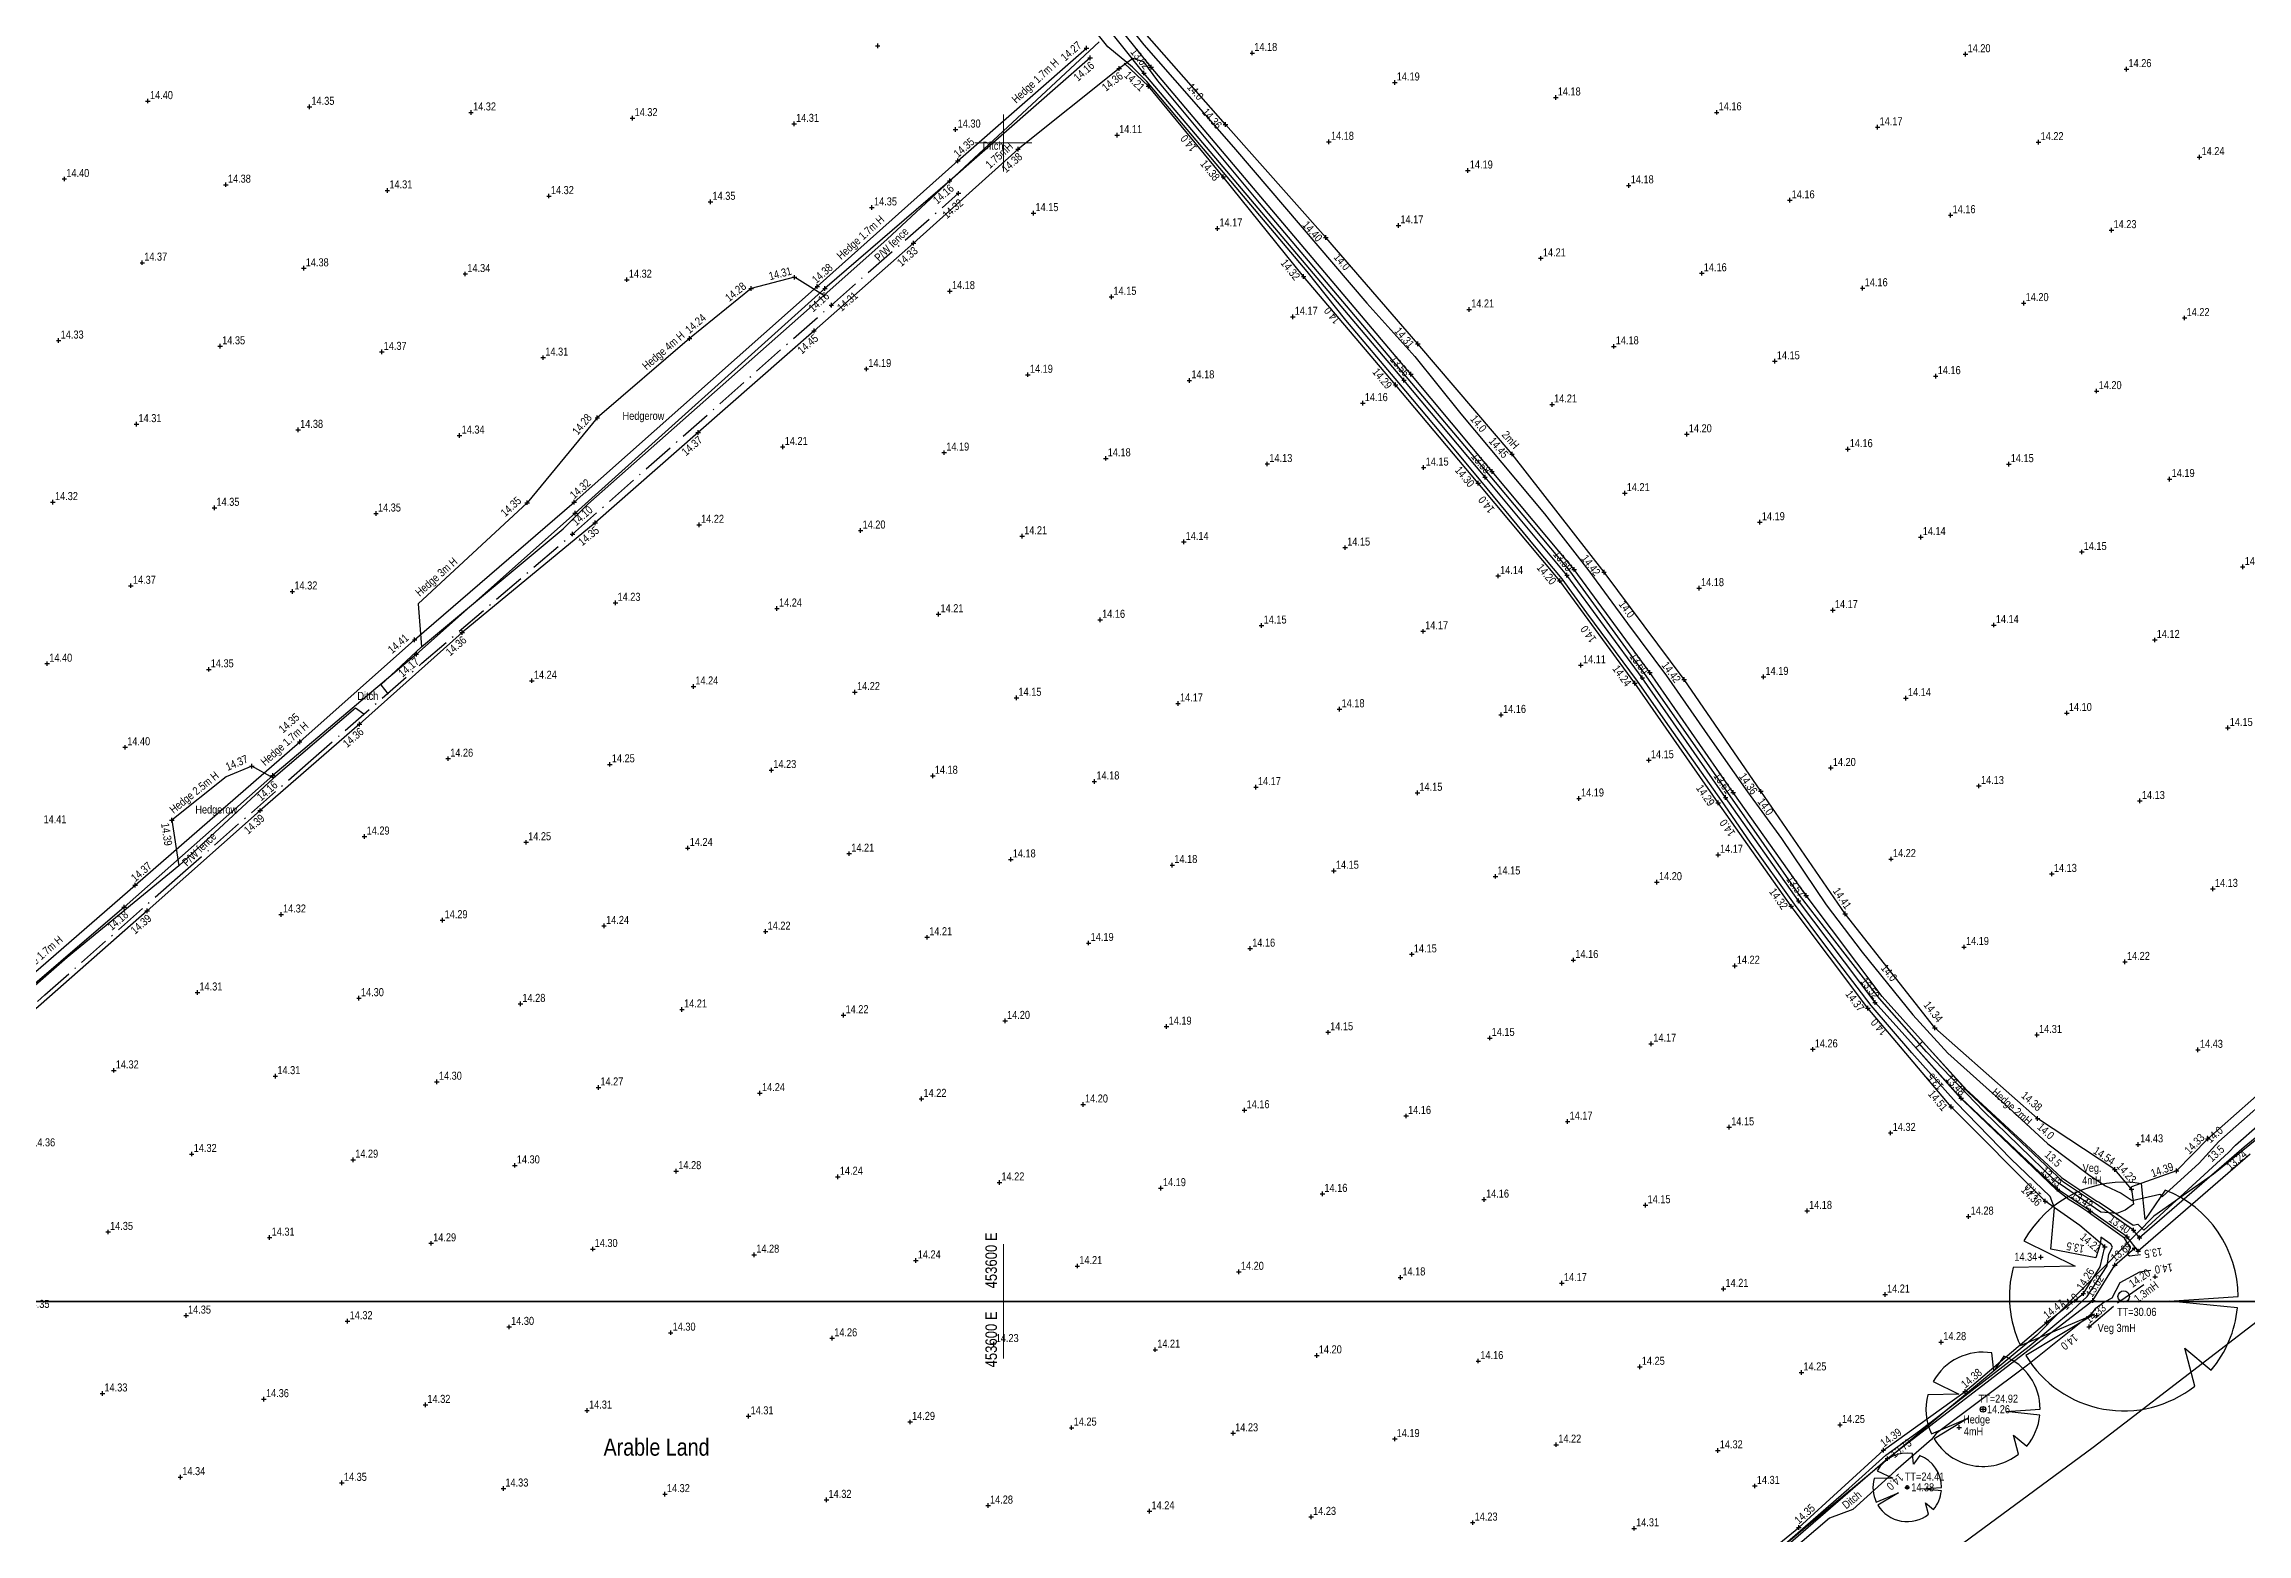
# Model space of a CAD drawing. Extents: x 452260 to 454003, y 451265 to 453203.
# Drawn here: x 453516.1 to 453708.8, y 451878.3 to 452008.7 of the extents above; entities that cross this region are included whole.
import ezdxf
from ezdxf.enums import TextEntityAlignment as Align

# ---------------------------------------------------------------- set-up
doc = ezdxf.new("R2010")
doc.units = 0
doc.header["$LTSCALE"] = 0.7
doc.header["$MEASUREMENT"] = 0
doc.header["$PDMODE"] = 2
doc.header["$PDSIZE"] = 0.2
doc.linetypes.add('Dash-Dot', pattern=[6, 4, -1, 0, -1])
doc.linetypes.add('DASHED', pattern=[5442.857143, 3628.571429, -1814.285714])
for name, color, linetype, lineweight in [('Border', 7, 'Continuous', 25), ('FFS_Tree Top Levels', 94, 'Continuous', 25), ('FPS_Bottom of Bank', 7, 'DASHED', 25), ('FPS_Contours-Minor', 184, 'Continuous', 25), ('FPS_Fence', 42, 'Dash-Dot', 25), ('FPS_Grid', 7, 'Continuous', 13), ('FPS_Hedge', 86, 'Continuous', 25), ('FPS_Hedge Top Level', 7, 'Continuous', 25), ('FPS_Levels', 7, 'Continuous', 25), ('FPS_Spot Levels', 7, 'Continuous', 25), ('FPS_Text', 7, 'Continuous', 25), ('FPS_Top of Bank', 7, 'DASHED', 25), ('FPS_Tree Canopy', 3, 'Continuous', 25), ('FPS_Tree Trunk', 32, 'Continuous', 25), ('FPS_Trees', 77, 'Continuous', 25)]:
    doc.layers.add(name, color=color, linetype=linetype, lineweight=lineweight)
doc.styles.add('Default', font='ARIALN.TTF')
doc.styles.get("Standard").update_dxf_attribs({"font": 'ARIALN.TTF'})

# ---------------------------------------------------------------- blocks, each defined once
blk = doc.blocks.new('Tree1R')
at = {"layer": 'FPS_Trees', "color": 77, "linetype": 'Continuous', "lineweight": 25}
for points in [[(0.363, 0.931, 0), (0.187, 0.673, 0), (0.157, 0.987, 0)], [(-0.873, 0.486, 0), (-0.424, 0.264, 0), (-0.967, 0.254, 0)], [(-0.904, -0.429, 0), (-0.257, -0.156, 0), (-0.857, -0.517, 0)], [(0.995, -0.101, 0), (0.398, -0.041, 0), (1, -0.001, 0)], [(0.622, -0.785, 0), (0.536, -0.452, 0), (0.765, -0.645, 0)]]:
    blk.add_polyline3d(points, dxfattribs=at)
at = {"layer": 'FPS_Trees', "color": 42, "linetype": 'Continuous', "lineweight": 25}
blk.add_circle((0, -0.001), 0.05, dxfattribs=at)
at = {"layer": 'FPS_Trees', "color": 77, "linetype": 'Continuous', "lineweight": 25}
for start, end in [(80.968, 150.872), (0, 68.758), (165.198, 205.304), (319.896, 354.273), (211.031, 308.435)]:
    blk.add_arc((0, -0.001), 1, start, end, dxfattribs=at)

msp = doc.modelspace()

# ---------------------------------------------------------------- linework, layer by layer
at = {"layer": 'Border'}
for points in [[(453432.15, 452312.76), (453970.77, 452312.76), (453970.77, 451898.65), (453432.15, 451898.65)], [(453392.68, 451360.03), (453392.68, 451898.65), (453806.79, 451898.65), (453806.79, 451360.03)]]:
    msp.add_lwpolyline(points, close=True, dxfattribs=at)
at = {"layer": 'FPS_Bottom of Bank'}
for p, q in [((453607.59, 452007.44, 14.16), (453595.3, 451996.69, 14.16)), ((453595.3, 451996.69, 14.16), (453584.39, 451987.27, 14.16)), ((453584.39, 451987.27, 14.16), (453562.54, 451967.61, 14.1)), ((453562.54, 451967.61, 14.1), (453548.64, 451955.29, 14.17)), ((453548.64, 451955.29, 14.17), (453536.07, 451944.67, 14.16)), ((453536.07, 451944.67, 14.16), (453523.08, 451933.14, 14.18)), ((453523.08, 451933.14, 14.18), (453509.24, 451921.28, 14.19))]:
    msp.add_line(p, q, dxfattribs=at)
msp.add_polyline3d([(453655.83, 451866.3, 13.81), (453677.35, 451884.9, 13.73), (453695.33, 451898.73, 13.62), (453697.25, 451901.84, 13.69), (453698.97, 451903.32, 13.39)], dxfattribs=at)
for p in [(453607.59, 452007.44, 14.16), (453595.3, 451996.69, 14.16), (453584.39, 451987.27, 14.16), (453562.54, 451967.61, 14.1), (453548.64, 451955.29, 14.17), (453536.07, 451944.67, 14.16), (453523.08, 451933.14, 14.18), (453698.97, 451903.32, 13.39), (453697.25, 451901.84, 13.69), (453695.33, 451898.73, 13.62), (453677.35, 451884.9, 13.73)]:
    msp.add_point(p, dxfattribs=at)
at = {"layer": 'FPS_Contours-Minor', "flags": 128}
for points, elevation in [([(453609.43, 452012.18), (453612.28, 452008.59), (453616.24, 452004.07), (453620.32, 451999.43), (453631.8, 451985.98), (453636.01, 451981.33), (453640.03, 451976.32), (453643.61, 451972.01), (453647.33, 451967.55), (453651.23, 451962.57), (453654.6, 451957.95), (453658.02, 451953.38), (453661.8, 451947.92), (453665.11, 451943.24), (453668.07, 451939.14), (453671.98, 451933.34), (453675.14, 451929.21), (453679.57, 451923.72), (453682.64, 451920.37), (453687.93, 451915.63), (453691.38, 451912.44), (453695.06, 451909.67), (453696.43, 451908.77), (453697.81, 451908.13), (453698.76, 451907.48), (453701.17, 451908.03), (453701.39, 451907.81), (453704.63, 451910.76), (453706.34, 451912.66), (453712.56, 451918.14)], 14), ([(453660.78, 451870.82), (453673.97, 451882.28), (453677.2, 451885.2), (453680.16, 451887.33), (453689.74, 451894.75), (453693.54, 451897.89), (453694.83, 451899.09), (453695.69, 451900.43), (453696.57, 451901.76), (453696.73, 451902.79), (453697.04, 451903.4), (453696.88, 451903.66), (453696.03, 451904.27), (453695.99, 451903.76), (453695.57, 451902.47), (453691.64, 451903.22), (453691.96, 451906.85), (453691.58, 451907.83), (453688.14, 451911.12), (453683.36, 451916.05), (453679.47, 451920.4), (453675.91, 451924.53), (453671.86, 451929.86), (453669.21, 451933.42), (453665.35, 451938.84), (453662.82, 451942.47), (453658.28, 451948.92), (453655.49, 451952.93), (453651.06, 451958.91), (453648.89, 451961.87), (453646.61, 451964.58), (453641.78, 451970.45), (453638.9, 451973.9), (453634.61, 451979.01), (453629.97, 451984.5), (453626.58, 451988.77), (453615.77, 452001.57), (453612.55, 452005.39), (453611.3, 452006.62), (453609.13, 452008.41), (453608.09, 452009.72)], 14), ([(453699.49, 451902.74), (453698.52, 451902.6), (453698.32, 451902.77), (453698.61, 451903.33), (453698.09, 451904.19), (453695.23, 451906.23), (453694.89, 451906.48), (453694.54, 451906.73), (453694.07, 451907.04), (453693.25, 451907.55), (453692.16, 451908.39), (453684, 451916.2), (453683.78, 451916.42), (453679.83, 451920.85), (453680.15, 451921.12), (453680.42, 451921.38), (453684.3, 451917.15), (453684.54, 451916.94), (453692.57, 451909.51), (453693.03, 451909.17), (453695.68, 451907.44), (453695.87, 451907.35), (453698.86, 451905.32), (453699.27, 451905.41), (453699.77, 451904.88), (453707.2, 451911.67), (453707.79, 451912.32), (453709.93, 451914.2)], 13.5), ([(453700.4, 451901.37), (453699.39, 451901.22), (453697.69, 451900.29), (453696.98, 451898.95), (453696.38, 451898.63), (453695.51, 451898.02), (453695.15, 451897.51), (453689.6, 451893.07), (453681.61, 451887.1), (453681.2, 451886.58), (453678.07, 451883.86), (453674.31, 451880.45), (453672.28, 451879.69), (453658.93, 451868.3)], 14)]:
    msp.add_lwpolyline(points, dxfattribs=dict(at, elevation=elevation))
at = {"layer": 'FPS_Fence'}
for p, q in [((453584.95, 451985.82, 14.31), (453596.07, 451995.6, 14.32)), ((453562.31, 451965.79, 14.35), (453584.95, 451985.82, 14.31)), ((453549.13, 451954.48, 14.35), (453562.31, 451965.79, 14.35)), ((453539.18, 451945.77, 14.35), (453549.13, 451954.48, 14.35)), ((453527.75, 451935.74, 14.25), (453539.18, 451945.77, 14.35)), ((453516.12, 451925.47, 14.37), (453527.75, 451935.74, 14.25)), ((453499.44, 451910.6, 14.46), (453516.12, 451925.47, 14.37))]:
    msp.add_line(p, q, dxfattribs=at)
msp.add_polyline3d([(453694.99, 451896.43, 14.33), (453697.48, 451898.53, 14.39), (453700.77, 451900.82, 14.2)], dxfattribs=at)
for p in [(453596.07, 451995.6, 14.32), (453584.95, 451985.82, 14.31), (453562.31, 451965.79, 14.35), (453700.77, 451900.82, 14.2), (453694.99, 451896.43, 14.33)]:
    msp.add_point(p, dxfattribs=at)
at = {"layer": 'FPS_Grid'}
for p, q in [((453600, 451997.5), (453600, 452002.5)), ((453597.5, 452000), (453602.5, 452000)), ((453600, 451898.65), (453600, 451903.65)), ((453600, 451893.65), (453600, 451898.65))]:
    msp.add_line(p, q, dxfattribs=at)
at = {"layer": 'FPS_Hedge'}
for p, q in [((453608.38, 452008.84, 14.2), (453598.7, 451999.84, 14.14)), ((453598.7, 451999.84, 14.14), (453589.84, 451991.58, 14.17)), ((453589.84, 451991.58, 14.17), (453584.29, 451986.65, 14.19)), ((453581.72, 451988.25, 14.31), (453577.93, 451987.26, 14.28)), ((453584.29, 451986.65, 14.19), (453581.72, 451988.25, 14.31)), ((453563.65, 451968.41, 14.15), (453584.29, 451986.65, 14.19)), ((453577.93, 451987.26, 14.28), (453572.55, 451982.89, 14.24)), ((453572.55, 451982.89, 14.24), (453564.47, 451975.95, 14.28)), ((453564.47, 451975.95, 14.28), (453558.34, 451968.53, 14.35)), ((453558.34, 451968.53, 14.35), (453548.81, 451959.68, 14.31)), ((453561.48, 451966.25, 14.17), (453563.65, 451968.41, 14.15)), ((453549.09, 451955.92, 14.18), (453561.48, 451966.25, 14.17)), ((453548.81, 451959.68, 14.31), (453549.09, 451955.92, 14.18)), ((453549.09, 451955.92, 14.18), (453545.53, 451952.59, 14.26)), ((453545.53, 451952.59, 14.26), (453546.17, 451951.78, 14.36)), ((453543.31, 451950.57, 14.2), (453536.15, 451944.44, 14.12)), ((453544.05, 451950.03, 14.41), (453543.31, 451950.57, 14.2)), ((453532.01, 451944.54, 14.38), (453527.24, 451940.75, 14.39)), ((453527.86, 451936.76, 14.21), (453536.15, 451944.44, 14.12)), ((453534.24, 451945.49, 14.37), (453532.01, 451944.54, 14.38)), ((453536.15, 451944.44, 14.12), (453534.24, 451945.49, 14.37)), ((453527.24, 451940.75, 14.39), (453527.86, 451936.76, 14.21)), ((453527.86, 451936.76, 14.21), (453518.1, 451928.75, 14.19)), ((453518.1, 451928.75, 14.19), (453508.89, 451920.7, 14.25))]:
    msp.add_line(p, q, dxfattribs=at)
at = {"layer": 'FPS_Hedge', "elevation": 14.23, "flags": 128}
msp.add_lwpolyline([(453698.71, 451908.49), (453698.89, 451907.16), (453698.15, 451906.65), (453697.41, 451906.36), (453696.01, 451906.46), (453691.98, 451909.24), (453685.74, 451915.31), (453680.76, 451920.5), (453676.66, 451925.16), (453669.73, 451934.08), (453663.38, 451943.19), (453656.1, 451953.59), (453649.56, 451962.56), (453642.29, 451971.22), (453635.08, 451979.76), (453622.41, 451994.77), (453613.5, 452005.44), (453612.28, 452007.1), (453611.32, 452007.4)], dxfattribs=at)
at = {"layer": 'FPS_Hedge', "flags": 128}
msp.add_lwpolyline([(453722.06, 451922.86), (453705.88, 451909.79), (453700.65, 451906.1), (453696.3, 451901.68), (453690.41, 451895.69), (453672.57, 451880.86), (453660.6, 451870.9), (453656.98, 451868.06), (453656.43, 451866.34), (453657.98, 451862.88), (453661.3, 451861.24), (453667.46, 451864.11), (453679.49, 451874.2), (453695.34, 451885.89), (453716.74, 451902.36)], dxfattribs=at)
at = {"layer": 'FPS_Hedge'}
for points in [[(453698.71, 451908.49, 14.23), (453697.24, 451910.2, 14.54), (453690.49, 451914.65, 14.38), (453681.5, 451922.58, 14.34), (453673.64, 451932.56, 14.41), (453666.28, 451943.28, 14.36), (453659.56, 451953.07, 14.42), (453652.55, 451962.45, 14.42), (453644.5, 451972.79, 14.45), (453636.26, 451982.43, 14.31), (453628.21, 451991.74, 14.4), (453619.43, 452001.61, 14.36), (453611.69, 452010.4, 14.35), (453608.32, 452014.39, 14.31)], [(453611.32, 452007.4, 13.79), (453610.13, 452006.52, 14.36), (453601.28, 451999.46, 14.38), (453592.14, 451991.24, 14.33), (453583.43, 451983.57, 14.45), (453573.29, 451974.68, 14.37), (453564.28, 451966.77, 14.35), (453552.65, 451957.18, 14.36), (453543.66, 451949.16, 14.36), (453534.98, 451941.59, 14.39), (453525.08, 451932.82, 14.39), (453515.09, 451924.03, 14.42), (453506.12, 451916.38, 14.43), (453496.85, 451908.2, 14.48), (453486.76, 451899.49, 14.43), (453476.95, 451890.55, 14.43), (453469.5, 451883.67, 14.44), (453460.93, 451875.34, 14.46)]]:
    msp.add_polyline3d(points, dxfattribs=at)
for p in [(453610.13, 452006.52, 14.36), (453619.43, 452001.61, 14.36), (453601.28, 451999.46, 14.38), (453628.21, 451991.74, 14.4), (453592.14, 451991.24, 14.33), (453581.72, 451988.25, 14.31), (453577.93, 451987.26, 14.28), (453572.55, 451982.89, 14.24), (453583.43, 451983.57, 14.45), (453636.26, 451982.43, 14.31), (453564.47, 451975.95, 14.28), (453573.29, 451974.68, 14.37), (453644.5, 451972.79, 14.45), (453558.34, 451968.53, 14.35), (453564.28, 451966.77, 14.35), (453652.55, 451962.45, 14.42), (453552.65, 451957.18, 14.36), (453659.56, 451953.07, 14.42), (453543.66, 451949.16, 14.36), (453534.24, 451945.49, 14.37), (453666.28, 451943.28, 14.36), (453527.24, 451940.75, 14.39), (453534.98, 451941.59, 14.39), (453525.08, 451932.82, 14.39), (453673.64, 451932.56, 14.41), (453681.5, 451922.58, 14.34), (453690.49, 451914.65, 14.38), (453697.24, 451910.2, 14.54), (453698.71, 451908.49, 14.23)]:
    msp.add_point(p, dxfattribs=at)
at = {"layer": 'FPS_Spot Levels'}
for p in [(453589, 452008.49, 14.23), (453621.78, 452007.87, 14.18), (453684.18, 452007.77, 14.2), (453634.24, 452005.29, 14.19), (453698.26, 452006.46, 14.26), (453525.15, 452003.67, 14.4), (453648.33, 452003.99, 14.18), (453539.29, 452003.17, 14.35), (453553.42, 452002.67, 14.32), (453567.55, 452002.17, 14.32), (453581.69, 452001.68, 14.31), (453662.41, 452002.68, 14.16), (453676.49, 452001.38, 14.17), (453595.82, 452001.18, 14.3), (453609.95, 452000.68, 14.11), (453628.48, 452000.11, 14.18), (453690.57, 452000.07, 14.22), (453640.63, 451997.6, 14.19), (453704.65, 451998.77, 14.24), (453517.84, 451996.85, 14.4), (453531.97, 451996.35, 14.38), (453546.1, 451995.85, 14.31), (453654.71, 451996.29, 14.18), (453560.24, 451995.36, 14.32), (453574.37, 451994.86, 14.35), (453588.5, 451994.36, 14.35), (453602.64, 451993.86, 14.15), (453668.8, 451994.99, 14.16), (453682.88, 451993.68, 14.16), (453618.72, 451992.52, 14.17), (453634.57, 451992.79, 14.17), (453696.96, 451992.38, 14.23), (453647.02, 451989.91, 14.21), (453524.66, 451989.53, 14.37), (453538.79, 451989.04, 14.38), (453552.92, 451988.54, 14.34), (453567.06, 451988.04, 14.32), (453661.1, 451988.6, 14.16), (453595.32, 451987.04, 14.18), (453609.46, 451986.55, 14.15), (453675.18, 451987.3, 14.16), (453689.27, 451985.99, 14.2), (453625.32, 451984.79, 14.17), (453640.76, 451985.44, 14.21), (453703.35, 451984.69, 14.22), (453517.34, 451982.72, 14.33), (453531.47, 451982.22, 14.35), (453653.41, 451982.21, 14.18), (453545.61, 451981.72, 14.37), (453559.74, 451981.22, 14.31), (453588.01, 451980.23, 14.19), (453667.49, 451980.91, 14.15), (453602.14, 451979.73, 14.19), (453616.27, 451979.23, 14.18), (453681.57, 451979.6, 14.16), (453695.65, 451978.3, 14.2), (453631.45, 451977.24, 14.16), (453648.01, 451977.13, 14.21), (453524.16, 451975.4, 14.31), (453538.29, 451974.9, 14.38), (453552.42, 451974.4, 14.34), (453659.8, 451974.52, 14.2), (453580.69, 451973.41, 14.21), (453594.82, 451972.91, 14.19), (453673.88, 451973.21, 14.16), (453608.96, 451972.41, 14.18), (453623.09, 451971.92, 14.13), (453636.77, 451971.61, 14.15), (453687.96, 451971.91, 14.15), (453702.04, 451970.6, 14.19), (453516.84, 451968.58, 14.32), (453654.37, 451969.37, 14.21), (453530.98, 451968.08, 14.35), (453545.11, 451967.59, 14.35), (453666.19, 451966.83, 14.19), (453573.38, 451966.59, 14.22), (453587.51, 451966.09, 14.2), (453601.64, 451965.6, 14.21), (453615.78, 451965.1, 14.14), (453680.27, 451965.52, 14.14), (453629.91, 451964.6, 14.15), (453694.35, 451964.22, 14.15), (453708.43, 451962.91, 14.19), (453523.66, 451961.27, 14.37), (453643.29, 451962.12, 14.14), (453660.87, 451961.06, 14.18), (453537.79, 451960.77, 14.32), (453566.06, 451959.77, 14.23), (453580.19, 451959.28, 14.24), (453672.57, 451959.13, 14.17), (453594.33, 451958.78, 14.21), (453608.46, 451958.28, 14.16), (453622.59, 451957.78, 14.15), (453636.73, 451957.28, 14.17), (453686.66, 451957.83, 14.14), (453700.74, 451956.52, 14.12), (453516.34, 451954.45, 14.4), (453530.48, 451953.95, 14.35), (453650.53, 451954.31, 14.11), (453666.51, 451953.29, 14.19), (453558.74, 451952.96, 14.24), (453572.88, 451952.46, 14.24), (453587.01, 451951.96, 14.22), (453601.14, 451951.46, 14.15), (453678.96, 451951.44, 14.14), (453615.28, 451950.96, 14.17), (453629.41, 451950.47, 14.18), (453643.54, 451949.97, 14.16), (453693.04, 451950.13, 14.1), (453707.13, 451948.83, 14.15), (453523.16, 451947.13, 14.4), (453551.43, 451946.14, 14.26), (453565.56, 451945.64, 14.25), (453656.48, 451946.01, 14.15), (453579.7, 451945.14, 14.23), (453593.83, 451944.64, 14.18), (453607.96, 451944.15, 14.18), (453622.1, 451943.65, 14.17), (453672.39, 451945.33, 14.2), (453685.35, 451943.75, 14.13), (453636.23, 451943.15, 14.15), (453650.36, 451942.65, 14.19), (453699.43, 451942.44, 14.13), (453544.11, 451939.32, 14.29), (453558.25, 451938.82, 14.25), (453572.38, 451938.32, 14.24), (453586.51, 451937.83, 14.21), (453600.65, 451937.33, 14.18), (453614.78, 451936.83, 14.18), (453628.91, 451936.33, 14.15), (453643.05, 451935.84, 14.15), (453662.53, 451937.73, 14.17), (453677.66, 451937.36, 14.22), (453691.74, 451936.05, 14.13), (453657.18, 451935.34, 14.2), (453705.82, 451934.75, 14.13), (453536.8, 451932.5, 14.32), (453550.93, 451932, 14.29), (453565.06, 451931.51, 14.24), (453579.2, 451931.01, 14.22), (453593.33, 451930.51, 14.21), (453607.46, 451930.01, 14.19), (453621.6, 451929.52, 14.16), (453635.73, 451929.02, 14.15), (453649.87, 451928.52, 14.16), (453684.05, 451929.66, 14.19), (453698.13, 451928.36, 14.22), (453664, 451928.02, 14.22), (453529.48, 451925.68, 14.31), (453543.62, 451925.19, 14.3), (453557.75, 451924.69, 14.28), (453571.88, 451924.19, 14.21), (453586.02, 451923.69, 14.22), (453600.15, 451923.2, 14.2), (453614.28, 451922.7, 14.19), (453628.42, 451922.2, 14.15), (453642.55, 451921.7, 14.15), (453656.68, 451921.2, 14.17), (453670.82, 451920.71, 14.26), (453690.43, 451921.97, 14.31), (453704.52, 451920.66, 14.43), (453522.17, 451918.87, 14.32), (453536.3, 451918.37, 14.31), (453550.43, 451917.87, 14.3), (453564.57, 451917.37, 14.27), (453578.7, 451916.88, 14.24), (453592.83, 451916.38, 14.22), (453606.97, 451915.88, 14.2), (453621.1, 451915.38, 14.16), (453635.23, 451914.88, 14.16), (453649.37, 451914.39, 14.17), (453663.5, 451913.89, 14.15), (453677.63, 451913.39, 14.32), (453528.98, 451911.55, 14.32), (453543.12, 451911.05, 14.29), (453699.28, 451912.39, 14.43), (453557.25, 451910.56, 14.3), (453571.38, 451910.06, 14.28), (453585.52, 451909.56, 14.24), (453599.65, 451909.06, 14.22), (453613.78, 451908.56, 14.19), (453627.92, 451908.07, 14.16), (453642.05, 451907.57, 14.16), (453656.19, 451907.07, 14.15), (453670.32, 451906.57, 14.18), (453684.45, 451906.08, 14.28), (453521.67, 451904.73, 14.35), (453535.8, 451904.24, 14.31), (453549.94, 451903.74, 14.29), (453564.07, 451903.24, 14.3), (453578.2, 451902.74, 14.28), (453592.34, 451902.24, 14.24), (453606.47, 451901.75, 14.21), (453620.6, 451901.25, 14.2), (453690.77, 451902.52, 14.34), (453634.74, 451900.75, 14.18), (453648.87, 451900.25, 14.17), (453663, 451899.76, 14.21), (453677.14, 451899.26, 14.21), (453528.49, 451897.42, 14.35), (453542.62, 451896.92, 14.32), (453556.75, 451896.42, 14.3), (453570.89, 451895.92, 14.3), (453585.02, 451895.43, 14.26), (453599.15, 451894.93, 14.23), (453613.29, 451894.43, 14.21), (453627.42, 451893.93, 14.2), (453641.55, 451893.44, 14.16), (453682.05, 451895.1, 14.28), (453655.69, 451892.94, 14.25), (453669.82, 451892.44, 14.25), (453521.17, 451890.6, 14.33), (453535.3, 451890.1, 14.36), (453549.44, 451889.6, 14.32), (453563.57, 451889.11, 14.31), (453577.7, 451888.61, 14.31), (453591.84, 451888.11, 14.29), (453673.2, 451887.85, 14.25), (453605.97, 451887.61, 14.25), (453620.1, 451887.12, 14.23), (453634.24, 451886.62, 14.19), (453648.37, 451886.12, 14.22), (453662.51, 451885.62, 14.32), (453527.99, 451883.28, 14.34), (453542.12, 451882.79, 14.35), (453556.26, 451882.29, 14.33), (453665.74, 451882.51, 14.31), (453570.39, 451881.79, 14.32), (453584.52, 451881.29, 14.32), (453598.66, 451880.8, 14.28), (453612.79, 451880.3, 14.24), (453626.92, 451879.8, 14.23), (453641.06, 451879.3, 14.23), (453655.19, 451878.8, 14.31)]:
    msp.add_point(p, dxfattribs=at)
at = {"layer": 'FPS_Text'}
for p in [(453695.66, 451897.42, 14.32), (453683.62, 451887.63, 14.17)]:
    msp.add_point(p, dxfattribs=at)
at = {"layer": 'FPS_Top of Bank'}
for p, q in [((453596.01, 451998.43, 14.35), (453607.28, 452008.31, 14.27)), ((453583.72, 451987.45, 14.38), (453596.01, 451998.43, 14.35)), ((453562.44, 451968.57, 14.32), (453583.72, 451987.45, 14.38)), ((453548.49, 451956.53, 14.41), (453562.44, 451968.57, 14.32)), ((453538.43, 451947.61, 14.35), (453548.49, 451956.53, 14.41)), ((453524.03, 451935.07, 14.37), (453538.43, 451947.61, 14.35)), ((453510.95, 451923.71, 14.39), (453524.03, 451935.07, 14.37))]:
    msp.add_line(p, q, dxfattribs=at)
for points in [[(453709.07, 451911.53, 13.24), (453699.28, 451903.05, 13.39), (453698.33, 451904.3, 13.4), (453695.1, 451906.56, 13.42), (453692.24, 451908.47, 13.43), (453683.8, 451916.44, 13.48), (453676.26, 451924.81, 13.52), (453669.58, 451933.69, 13.57), (453663.19, 451942.73, 13.61), (453655.9, 451953.22, 13.6), (453649.31, 451962.2, 13.59), (453642.14, 451970.76, 13.58), (453635.05, 451979.25, 13.56), (453612.3, 452006.12, 13.62), (453606.33, 452013.61, 13.62), (453588.19, 452036.09, 13.87), (453584.73, 452040.72, 13.81), (453576.15, 452049.86, 13.69), (453567.85, 452059.6, 13.66)], [(453716.6, 451918.77, 13.11), (453708.55, 451912.14, 13.24), (453699.4, 451904.22, 13.39), (453698.89, 451904.88, 13.4), (453695.55, 451907.22, 13.42), (453692.74, 451909.1, 13.43), (453684.37, 451917, 13.48), (453676.88, 451925.32, 13.52), (453670.23, 451934.16, 13.57), (453663.85, 451943.19, 13.61), (453656.55, 451953.68, 13.6), (453649.94, 451962.7, 13.59), (453642.75, 451971.27, 13.58), (453635.66, 451979.77, 13.56), (453612.92, 452006.63, 13.62), (453606.95, 452014.11, 13.62), (453588.82, 452036.58, 13.87), (453585.34, 452041.23, 13.81), (453576.74, 452050.39, 13.69), (453568.46, 452060.12, 13.66)], [(453759.35, 452048.68, 14.32), (453756.62, 452034.11, 14.3), (453754.69, 452020.67, 14.26), (453753.07, 452006.76, 14.34), (453754.44, 451992.09, 14.45), (453756.86, 451978.41, 14.53), (453759.18, 451970.81, 14.56), (453759.6, 451962.42, 14.59), (453758.44, 451956.14, 14.62), (453756.06, 451954.6, 14.64), (453744.56, 451944.9, 14.39), (453738.99, 451939.63, 14.33), (453729.1, 451932.86, 14.3), (453720.6, 451925.22, 14.34), (453714.35, 451920.82, 14.34), (453705.38, 451912.88, 14.33), (453702.65, 451910.07, 14.39), (453698.7, 451908.68, 14.22)], [(453655.14, 451867.39, 14.43), (453662.71, 451873.27, 14.3), (453669.59, 451878.88, 14.35), (453676.99, 451885.64, 14.39), (453684.14, 451890.77, 14.38), (453691.3, 451896.84, 14.47), (453694.49, 451899.34, 14.26), (453695.96, 451901.69, 14.28), (453696.37, 451903.43, 14.21), (453694.19, 451905.29, 13), (453691.16, 451907.42, 14.36), (453682.93, 451915.67, 14.51), (453675.63, 451924.31, 14.37), (453668.93, 451933.22, 14.32), (453662.54, 451942.27, 14.29), (453655.24, 451952.75, 14.24), (453648.68, 451961.71, 14.2), (453641.53, 451970.24, 14.3), (453634.32, 451978.84, 14.29), (453626.27, 451988.33, 14.32), (453619.24, 451997.03, 14.38), (453612.7, 452004.98, 14.21), (453610.56, 452006.99, 14.28)]]:
    msp.add_polyline3d(points, dxfattribs=at)
for p in [(453607.28, 452008.31, 14.27), (453612.3, 452006.12, 13.62), (453612.92, 452006.63, 13.62), (453612.7, 452004.98, 14.21), (453596.01, 451998.43, 14.35), (453619.24, 451997.03, 14.38), (453626.27, 451988.33, 14.32), (453583.72, 451987.45, 14.38), (453634.32, 451978.84, 14.29), (453635.05, 451979.25, 13.56), (453635.66, 451979.77, 13.56), (453642.14, 451970.76, 13.58), (453642.75, 451971.27, 13.58), (453641.53, 451970.24, 14.3), (453562.44, 451968.57, 14.32), (453648.68, 451961.71, 14.2), (453649.31, 451962.2, 13.59), (453649.94, 451962.7, 13.59), (453548.49, 451956.53, 14.41), (453655.9, 451953.22, 13.6), (453656.55, 451953.68, 13.6), (453655.24, 451952.75, 14.24), (453538.43, 451947.61, 14.35), (453662.54, 451942.27, 14.29), (453663.19, 451942.73, 13.61), (453663.85, 451943.19, 13.61), (453524.03, 451935.07, 14.37), (453670.23, 451934.16, 13.57), (453668.93, 451933.22, 14.32), (453669.58, 451933.69, 13.57), (453675.63, 451924.31, 14.37), (453676.26, 451924.81, 13.52), (453682.93, 451915.67, 14.51), (453683.8, 451916.44, 13.48), (453705.38, 451912.88, 14.33), (453702.65, 451910.07, 14.39), (453691.16, 451907.42, 14.36), (453692.24, 451908.47, 13.43), (453695.1, 451906.56, 13.42), (453696.37, 451903.43, 14.21), (453698.33, 451904.3, 13.4), (453698.89, 451904.88, 13.4), (453699.28, 451903.05, 13.39), (453699.4, 451904.22, 13.39), (453694.49, 451899.34, 14.26), (453691.3, 451896.84, 14.47), (453684.14, 451890.77, 14.38), (453676.99, 451885.64, 14.39), (453669.59, 451878.88, 14.35)]:
    msp.add_point(p, dxfattribs=at)
at = {"layer": 'FPS_Tree Trunk'}
for p in [(453685.71, 451889.22, 14.26), (453679.08, 451882.39, 14.38)]:
    msp.add_point(p, dxfattribs=at)

# ---------------------------------------------------------------- block references
at = {"layer": 'FPS_Tree Canopy'}
for p, xscale, yscale, zscale in [((453698.02, 451899.09, 14.24), 10, 10, 10), ((453685.71, 451889.22, 14.26), 5, 5, 5), ((453679.08, 451882.39, 14.38), 3, 3, 3)]:
    msp.add_blockref('Tree1R', p, dxfattribs=dict(at, xscale=xscale, yscale=yscale, zscale=zscale))

# ---------------------------------------------------------------- texts
at = {"layer": 'FFS_Tree Top Levels', "style": 'Default'}
for s, p in [('TT=30.06', (453697.43, 451897.39)), ('TT=24.92', (453685.32, 451889.8)), ('TT=24.41', (453678.87, 451882.98))]:
    msp.add_text(s, height=0.7, dxfattribs=at).set_placement(p)
at = {"layer": 'FPS_Contours-Minor', "style": 'Default'}
for s, rotation, p in [('14.0', 311.3119, (453616.54, 452004.26, 14)), ('14.0', 130.1821, (453616.47, 452000.2, 14)), ('14.0', 310.4843, (453629.36, 451989.38, 14)), ('14.0', 128.4581, (453629.03, 451985.12, 14)), ('14.0', 309.7138, (453641.3, 451975.23, 14)), ('14.0', 129.4046, (453642.53, 451968.58, 14)), ('14.0', 306.094, (453654.26, 451959.01, 14)), ('14.0', 126.5038, (453651.46, 451957.24, 14)), ('14.0', 305.8675, (453666.4, 451941.73, 14)), ('14.0', 125.4072, (453663.63, 451940.28, 14)), ('14.0', 308.9202, (453677.22, 451927.19, 14)), ('14.0', 130.8425, (453676.87, 451922.88, 14)), ('13.5', 131.7658, (453681.8, 451918.11, 13.5)), ('14.0', 317.2617, (453690.97, 451913.3, 14)), ('14.0', 41.3874, (453706.19, 451912.99, 14)), ('13.5', 317.2617, (453691.61, 451910.88, 13.5)), ('13.5', 42.3845, (453706.32, 451911.34, 13.5)), ('14.0', 136.2728, (453690.32, 451908.55, 14)), ('13.5', 169.2241, (453693.85, 451903.71, 13.5)), ('14.0', 42.7724, (453693.56, 451898.39, 14)), ('14.0', 218.6743, (453693.05, 451895.38, 14)), ('14.0', 222.1605, (453677.78, 451883.12, 14))]:
    msp.add_text(s, height=0.7, rotation=rotation, dxfattribs=at).set_placement(p, align=Align.CENTER)
for s, p in [('13.5', (453699.84, 451902.79, 13.5)), ('14.0', (453700.75, 451901.42, 14))]:
    msp.add_text(s, height=0.7, rotation=188.2054, dxfattribs=at).set_placement(p, align=Align.MIDDLE_RIGHT)
at = {"layer": 'FPS_Grid'}
for p in [(453599.43, 451899.79), (453599.43, 451892.88)]:
    msp.add_text('453600 E', height=1, rotation=90, dxfattribs=at).set_placement(p)
at = {"layer": 'FPS_Hedge Top Level'}
for s, rotation, p in [('Hedge 1.7m H', 42.9198, (453604.44, 452007.45)), ('Hedge 1.7m H', 42.1256, (453589.18, 451993.73)), ('Hedge 4m H', 40.6888, (453571.73, 451983.57)), ('Hedge 1.7m H', 41.6301, (453538.8, 451949.43)), ('Hedge 1.7m H', 41.1419, (453517.31, 451930.72))]:
    msp.add_text(s, height=0.7, rotation=rotation, dxfattribs=at).set_placement(p, align=Align.TOP_RIGHT)
at = {"layer": 'FPS_Hedge Top Level', "style": 'Default'}
for s, rotation, p in [('1.75mH', 41.9757, (453600.44, 452000.12, 14.38)), ('2mH', 310.5506, (453645.19, 451973.61, 14.45)), ('Hedge 2mH', 318.5889, (453690.08, 451914.55, 14.38))]:
    msp.add_text(s, height=0.7, rotation=rotation, dxfattribs=at).set_placement(p, align=Align.TOP_RIGHT)
at = {"layer": 'FPS_Hedge Top Level'}
for s, rotation, p in [('Hedge 3m H', 41.5263, (453548.93, 451960.29)), ('Hedge 2.5m H', 38.8561, (453527.4, 451941.29))]:
    msp.add_text(s, height=0.7, rotation=rotation, dxfattribs=at).set_placement(p)
at = {"layer": 'FPS_Hedge Top Level', "style": 'Default'}
for s, p in [('4mH', (453696.08, 451909.6, 14.54)), ('Veg.', (453696.08, 451910.69, 14.54))]:
    msp.add_text(s, height=0.7, dxfattribs=at).set_placement(p, align=Align.TOP_RIGHT)
at = {"layer": 'FPS_Levels'}
for s, rotation, p in [('14.27', 41.2377, (453605.4, 452007.11)), ('14.35', 41.2377, (453596.03, 451998.68)), ('14.32', 41.3348, (453595.05, 451993.32)), ('14.38', 41.7695, (453583.64, 451987.66)), ('14.31', 41.3348, (453585.83, 451985.21)), ('14.32', 41.5777, (453562.45, 451968.82)), ('14.41', 40.8117, (453546.52, 451955.28)), ('14.35', 41.5365, (453536.98, 451948.33)), ('14.39', -81.1417, (453526.3, 451940.46)), ('14.37', 41.0566, (453524.05, 451935.32))]:
    msp.add_text(s, height=0.7, rotation=rotation, dxfattribs=at).set_placement(p)
at = {"layer": 'FPS_Levels', "style": 'Default'}
for s, rotation, p in [('13.62', 308.5727, (453612.33, 452006.37, 13.62)), ('13.56', 310.2515, (453635.07, 451979.5, 13.56)), ('13.58', 309.864, (453642.16, 451971, 13.58)), ('13.59', 309.9731, (453649.34, 451962.45, 13.59)), ('13.60', 306.2259, (453655.93, 451953.46, 13.6)), ('13.61', 304.8304, (453663.24, 451942.97, 13.61)), ('13.57', 305.2483, (453669.62, 451933.94, 13.57)), ('13.52', 306.9486, (453676.16, 451925.04, 13.52)), ('13.48', 312.0222, (453683.74, 451916.59, 13.48)), ('13.24', 40.8891, (453708.88, 451911.42, 13.24)), ('13.43', 316.6413, (453692.18, 451908.61, 13.43)), ('13.42', 326.2146, (453695.01, 451906.69, 13.42)), ('13.40', 324.958, (453698.28, 451904.54, 13.4))]:
    msp.add_text(s, height=0.7, rotation=rotation, dxfattribs=at).set_placement(p, align=Align.RIGHT)
at = {"layer": 'FPS_Levels'}
for s, rotation, p in [('14.16', 41.1579, (453607.57, 452007.19)), ('14.16', 40.8155, (453595.28, 451996.45)), ('14.31', 14.6744, (453581.35, 451989.18)), ('14.28', 39.0173, (453577.13, 451987.88)), ('14.16', 41.9832, (453584.37, 451987.02)), ('14.24', 40.6888, (453573.6, 451985.12)), ('14.28', 50.4559, (453563.5, 451976.39)), ('14.35', 42.8535, (453557.41, 451969.13)), ('14.10', 41.5564, (453563.67, 451968.32)), ('14.17', 40.1903, (453548.51, 451955.05)), ('14.37', 22.8794, (453533.71, 451946.49)), ('14.16', 41.5859, (453536.1, 451944.25)), ('14.18', 40.6013, (453523.06, 451932.9))]:
    msp.add_text(s, height=0.7, rotation=rotation, dxfattribs=at).set_placement(p, align=Align.TOP_RIGHT)
at = {"layer": 'FPS_Levels', "style": 'Default'}
for s, rotation, p in [('14.36', 38.5805, (453610.1, 452006.27, 14.36)), ('14.21', 316.7497, (453612.45, 452004.98, 14.21)), ('14.36', 311.3483, (453619.18, 452001.62, 14.36)), ('14.38', 41.9757, (453601.26, 451999.21, 14.38)), ('14.38', 309.4231, (453618.99, 451997.05, 14.38)), ('14.40', 311.6828, (453627.97, 451991.76, 14.4)), ('14.33', 41.3337, (453592.12, 451990.99, 14.33)), ('14.32', 308.9609, (453626.02, 451988.36, 14.32)), ('14.45', 41.2838, (453583.41, 451983.33, 14.45)), ('14.31', 310.8122, (453636.01, 451982.45, 14.31)), ('14.29', 310.3182, (453634.07, 451978.86, 14.29)), ('14.37', 41.2547, (453573.28, 451974.43, 14.37)), ('14.45', 310.5506, (453644.26, 451972.81, 14.45)), ('14.30', 309.9667, (453641.28, 451970.26, 14.3)), ('14.35', 39.5184, (453564.26, 451966.53, 14.35)), ('14.20', 309.9731, (453648.44, 451961.73, 14.2)), ('14.42', 307.8705, (453652.3, 451962.48, 14.42)), ('14.36', 41.7186, (453552.63, 451956.93, 14.36)), ('14.24', 306.2259, (453655, 451952.79, 14.24)), ('14.42', 306.8079, (453659.32, 451953.11, 14.42)), ('14.36', 41.1356, (453543.64, 451948.91, 14.36)), ('14.29', 304.8304, (453662.29, 451942.31, 14.29)), ('14.36', 304.4479, (453666.04, 451943.32, 14.36)), ('14.39', 41.5093, (453534.97, 451941.34, 14.39)), ('14.32', 305.2484, (453668.69, 451933.26, 14.32)), ('14.41', 304.4609, (453674.25, 451933.3, 14.41)), ('14.39', 41.3269, (453525.07, 451932.58, 14.39)), ('14.37', 306.9486, (453675.39, 451924.35, 14.37)), ('14.34', 308.2204, (453682.26, 451923.43, 14.34)), ('14.51', 310.1739, (453682.68, 451915.69, 14.51)), ('14.38', 318.5889, (453690.96, 451915.77, 14.38)), ('14.33', 45.8746, (453704.66, 451913.41, 14.33)), ('14.54', 326.6114, (453697.35, 451911.14, 14.54)), ('14.23', 310.639, (453699.19, 451909.38, 14.23)), ('14.39', 19.3697, (453702.21, 451910.83, 14.39)), ('14.36', 314.9325, (453690.91, 451907.42, 14.36)), ('14.21', 319.6461, (453696.12, 451903.41, 14.21))]:
    msp.add_text(s, height=0.7, rotation=rotation, dxfattribs=at).set_placement(p, align=Align.TOP_RIGHT)
for s, rotation, p in [('13.69', 40.6918, (453697.27, 451902.09, 13.69)), ('14.26', 57.9787, (453694.43, 451899.58, 14.26)), ('14.20', 34.9197, (453698.79, 451899.83, 28.2)), ('13.62', 58.3637, (453695.27, 451898.97, 13.62)), ('14.47', 38.1027, (453691.33, 451897.08, 14.47)), ('14.33', 39.9724, (453695.01, 451896.68, 14.33)), ('14.38', 40.2718, (453684.16, 451891.02, 14.38)), ('14.39', 35.6908, (453677.03, 451885.88, 14.39)), ('13.73', 37.5546, (453677.95, 451884.91, 13.73)), ('14.35', 42.3768, (453669.6, 451879.13, 14.35))]:
    msp.add_text(s, height=0.7, rotation=rotation, dxfattribs=at).set_placement(p)
for s, p in [('14.26', (453686.06, 451889.22, 14.26)), ('14.38', (453679.43, 451882.39, 14.38))]:
    msp.add_text(s, height=0.7, dxfattribs=at).set_placement(p, align=Align.MIDDLE_LEFT)
at = {"layer": 'FPS_Spot Levels', "style": 'Default'}
for s, p in [('14.18', (453621.95, 452008.05, 14.18)), ('14.20', (453684.36, 452007.94, 14.2)), ('14.26', (453698.44, 452006.64, 14.26)), ('14.19', (453634.42, 452005.47, 14.19)), ('14.40', (453525.33, 452003.84, 14.4)), ('14.35', (453539.46, 452003.34, 14.35)), ('14.32', (453553.6, 452002.85, 14.32)), ('14.18', (453648.5, 452004.16, 14.18)), ('14.16', (453662.58, 452002.86, 14.16)), ('14.32', (453567.73, 452002.35, 14.32)), ('14.31', (453581.86, 452001.85, 14.31)), ('14.30', (453596, 452001.35, 14.3)), ('14.11', (453610.13, 452000.86, 14.11)), ('14.17', (453676.66, 452001.55, 14.17)), ('14.18', (453628.66, 452000.28, 14.18)), ('14.22', (453690.75, 452000.25, 14.22)), ('14.24', (453704.83, 451998.94, 14.24)), ('14.40', (453518.01, 451997.02, 14.4)), ('14.19', (453640.81, 451997.77, 14.19)), ('14.38', (453532.15, 451996.53, 14.38)), ('14.31', (453546.28, 451996.03, 14.31)), ('14.32', (453560.41, 451995.53, 14.32)), ('14.18', (453654.89, 451996.47, 14.18)), ('14.16', (453668.97, 451995.16, 14.16)), ('14.35', (453574.55, 451995.03, 14.35)), ('14.35', (453588.68, 451994.54, 14.35)), ('14.15', (453602.81, 451994.04, 14.15)), ('14.16', (453683.05, 451993.86, 14.16)), ('14.17', (453618.9, 451992.7, 14.17)), ('14.17', (453634.74, 451992.97, 14.17)), ('14.23', (453697.13, 451992.55, 14.23)), ('14.37', (453524.83, 451989.71, 14.37)), ('14.21', (453647.2, 451990.08, 14.21)), ('14.38', (453538.96, 451989.21, 14.38)), ('14.34', (453553.1, 451988.71, 14.34)), ('14.32', (453567.23, 451988.22, 14.32)), ('14.16', (453661.28, 451988.78, 14.16)), ('14.16', (453675.36, 451987.47, 14.16)), ('14.18', (453595.5, 451987.22, 14.18)), ('14.15', (453609.63, 451986.72, 14.15)), ('14.21', (453640.93, 451985.61, 14.21)), ('14.20', (453689.44, 451986.17, 14.2)), ('14.17', (453625.49, 451984.97, 14.17)), ('14.22', (453703.52, 451984.86, 14.22)), ('14.33', (453517.52, 451982.89, 14.33)), ('14.35', (453531.65, 451982.39, 14.35)), ('14.37', (453545.78, 451981.9, 14.37)), ('14.18', (453653.58, 451982.39, 14.18)), ('14.31', (453559.92, 451981.4, 14.31)), ('14.19', (453588.18, 451980.4, 14.19)), ('14.19', (453602.32, 451979.9, 14.19)), ('14.15', (453667.67, 451981.08, 14.15)), ('14.16', (453681.75, 451979.78, 14.16)), ('14.18', (453616.45, 451979.41, 14.18)), ('14.20', (453695.83, 451978.47, 14.2)), ('14.16', (453631.62, 451977.42, 14.16)), ('14.21', (453648.18, 451977.3, 14.21)), ('14.31', (453524.33, 451975.58, 14.31)), ('14.38', (453538.47, 451975.08, 14.38)), ('14.34', (453552.6, 451974.58, 14.34)), ('14.20', (453659.97, 451974.69, 14.2)), ('14.21', (453580.87, 451973.58, 14.21)), ('14.19', (453595, 451973.09, 14.19)), ('14.18', (453609.13, 451972.59, 14.18)), ('14.13', (453623.27, 451972.09, 14.13)), ('14.16', (453674.05, 451973.39, 14.16)), ('14.15', (453688.14, 451972.08, 14.15)), ('14.15', (453636.95, 451971.78, 14.15)), ('14.19', (453702.22, 451970.78, 14.19)), ('14.32', (453517.02, 451968.76, 14.32)), ('14.35', (453531.15, 451968.26, 14.35)), ('14.21', (453654.54, 451969.54, 14.21)), ('14.35', (453545.28, 451967.76, 14.35)), ('14.22', (453573.55, 451966.77, 14.22)), ('14.20', (453587.68, 451966.27, 14.2)), ('14.19', (453666.36, 451967, 14.19)), ('14.21', (453601.82, 451965.77, 14.21)), ('14.14', (453615.95, 451965.27, 14.14)), ('14.15', (453630.08, 451964.78, 14.15)), ('14.14', (453680.44, 451965.7, 14.14)), ('14.15', (453694.52, 451964.39, 14.15)), ('14.19', (453708.61, 451963.08, 14.19)), ('14.37', (453523.84, 451961.44, 14.37)), ('14.32', (453537.97, 451960.94, 14.32)), ('14.14', (453643.46, 451962.29, 14.14)), ('14.18', (453661.04, 451961.23, 14.18)), ('14.23', (453566.24, 451959.95, 14.23)), ('14.24', (453580.37, 451959.45, 14.24)), ('14.21', (453594.5, 451958.95, 14.21)), ('14.16', (453608.64, 451958.46, 14.16)), ('14.17', (453672.75, 451959.31, 14.17)), ('14.15', (453622.77, 451957.96, 14.15)), ('14.17', (453636.9, 451957.46, 14.17)), ('14.14', (453686.83, 451958, 14.14)), ('14.12', (453700.91, 451956.7, 14.12)), ('14.40', (453516.52, 451954.62, 14.4)), ('14.35', (453530.65, 451954.13, 14.35)), ('14.24', (453558.92, 451953.13, 14.24)), ('14.11', (453650.71, 451954.48, 14.11)), ('14.19', (453666.68, 451953.47, 14.19)), ('14.24', (453573.05, 451952.63, 14.24)), ('14.22', (453587.19, 451952.14, 14.22)), ('14.15', (453601.32, 451951.64, 14.15)), ('14.17', (453615.45, 451951.14, 14.17)), ('14.14', (453679.14, 451951.61, 14.14)), ('14.18', (453629.59, 451950.64, 14.18)), ('14.16', (453643.72, 451950.14, 14.16)), ('14.10', (453693.22, 451950.31, 14.1)), ('14.15', (453707.3, 451949, 14.15)), ('14.40', (453523.34, 451947.31, 14.4)), ('14.26', (453551.6, 451946.31, 14.26)), ('14.25', (453565.74, 451945.82, 14.25)), ('14.23', (453579.87, 451945.32, 14.23)), ('14.15', (453656.65, 451946.18, 14.15)), ('14.20', (453672.57, 451945.5, 14.2)), ('14.18', (453594, 451944.82, 14.18)), ('14.18', (453608.14, 451944.32, 14.18)), ('14.17', (453622.27, 451943.82, 14.17)), ('14.15', (453636.4, 451943.33, 14.15)), ('14.13', (453685.53, 451943.92, 14.13)), ('14.19', (453650.54, 451942.83, 14.19)), ('14.13', (453699.61, 451942.61, 14.13)), ('14.41', (453516.02, 451940.49, 14.41)), ('14.29', (453544.29, 451939.5, 14.29)), ('14.25', (453558.42, 451939, 14.25)), ('14.24', (453572.56, 451938.5, 14.24)), ('14.21', (453586.69, 451938, 14.21)), ('14.18', (453600.82, 451937.5, 14.18)), ('14.17', (453662.7, 451937.91, 14.17)), ('14.22', (453677.83, 451937.53, 14.22)), ('14.18', (453614.96, 451937.01, 14.18)), ('14.15', (453629.09, 451936.51, 14.15)), ('14.15', (453643.22, 451936.01, 14.15)), ('14.20', (453657.36, 451935.51, 14.2)), ('14.13', (453691.91, 451936.23, 14.13)), ('14.13', (453706, 451934.92, 14.13)), ('14.32', (453536.97, 451932.68, 14.32)), ('14.29', (453551.11, 451932.18, 14.29)), ('14.24', (453565.24, 451931.68, 14.24)), ('14.22', (453579.37, 451931.18, 14.22)), ('14.21', (453593.51, 451930.69, 14.21)), ('14.19', (453607.64, 451930.19, 14.19)), ('14.16', (453621.77, 451929.69, 14.16)), ('14.19', (453684.22, 451929.84, 14.19)), ('14.15', (453635.91, 451929.19, 14.15)), ('14.16', (453650.04, 451928.7, 14.16)), ('14.22', (453664.17, 451928.2, 14.22)), ('14.22', (453698.3, 451928.53, 14.22)), ('14.31', (453529.66, 451925.86, 14.31)), ('14.30', (453543.79, 451925.36, 14.3)), ('14.28', (453557.92, 451924.86, 14.28)), ('14.21', (453572.06, 451924.37, 14.21)), ('14.22', (453586.19, 451923.87, 14.22)), ('14.20', (453600.32, 451923.37, 14.2)), ('14.19', (453614.46, 451922.87, 14.19)), ('14.15', (453628.59, 451922.38, 14.15)), ('14.15', (453642.72, 451921.88, 14.15)), ('14.31', (453690.61, 451922.14, 14.31)), ('14.17', (453656.86, 451921.38, 14.17)), ('14.26', (453670.99, 451920.88, 14.26)), ('14.43', (453704.69, 451920.84, 14.43)), ('14.32', (453522.34, 451919.04, 14.32)), ('14.31', (453536.48, 451918.54, 14.31)), ('14.30', (453550.61, 451918.05, 14.3)), ('14.27', (453564.74, 451917.55, 14.27)), ('14.24', (453578.88, 451917.05, 14.24)), ('14.22', (453593.01, 451916.55, 14.22)), ('14.20', (453607.14, 451916.06, 14.2)), ('14.16', (453621.28, 451915.56, 14.16)), ('14.16', (453635.41, 451915.06, 14.16)), ('14.17', (453649.54, 451914.56, 14.17)), ('14.36', (453515.03, 451912.22, 14.36)), ('14.15', (453663.68, 451914.06, 14.15)), ('14.32', (453677.81, 451913.57, 14.32)), ('14.43', (453699.46, 451912.57, 14.43)), ('14.32', (453529.16, 451911.73, 14.32)), ('14.29', (453543.29, 451911.23, 14.29)), ('14.30', (453557.43, 451910.73, 14.3)), ('14.28', (453571.56, 451910.23, 14.28)), ('14.24', (453585.69, 451909.74, 14.24)), ('14.22', (453599.83, 451909.24, 14.22)), ('14.19', (453613.96, 451908.74, 14.19)), ('14.16', (453628.09, 451908.24, 14.16)), ('14.16', (453642.23, 451907.74, 14.16)), ('14.15', (453656.36, 451907.25, 14.15)), ('14.18', (453670.49, 451906.75, 14.18)), ('14.35', (453521.84, 451904.91, 14.35)), ('14.28', (453684.63, 451906.25, 14.28)), ('14.31', (453535.98, 451904.41, 14.31)), ('14.29', (453550.11, 451903.91, 14.29)), ('14.30', (453564.24, 451903.42, 14.3)), ('14.28', (453578.38, 451902.92, 14.28)), ('14.24', (453592.51, 451902.42, 14.24)), ('14.21', (453606.64, 451901.92, 14.21)), ('14.20', (453620.78, 451901.42, 14.2)), ('14.18', (453634.91, 451900.93, 14.18)), ('14.34', (453688.45, 451902.21, 14.34)), ('14.17', (453649.04, 451900.43, 14.17)), ('14.21', (453663.18, 451899.93, 14.21)), ('14.21', (453677.31, 451899.43, 14.21)), ('14.35', (453514.53, 451898.09, 14.35)), ('14.35', (453528.66, 451897.59, 14.35)), ('14.32', (453542.8, 451897.1, 14.32)), ('14.30', (453556.93, 451896.6, 14.3)), ('14.30', (453571.06, 451896.1, 14.3)), ('14.26', (453585.2, 451895.6, 14.26)), ('14.23', (453599.33, 451895.1, 14.23)), ('14.28', (453682.23, 451895.27, 14.28)), ('14.21', (453613.46, 451894.61, 14.21)), ('14.20', (453627.6, 451894.11, 14.2)), ('14.16', (453641.73, 451893.61, 14.16)), ('14.25', (453655.86, 451893.11, 14.25)), ('14.25', (453670, 451892.62, 14.25)), ('14.33', (453521.35, 451890.78, 14.33)), ('14.36', (453535.48, 451890.28, 14.36)), ('14.32', (453549.61, 451889.78, 14.32)), ('14.31', (453563.75, 451889.28, 14.31)), ('14.31', (453577.88, 451888.78, 14.31)), ('14.29', (453592.01, 451888.29, 14.29)), ('14.25', (453606.15, 451887.79, 14.25)), ('14.23', (453620.28, 451887.29, 14.23)), ('14.25', (453673.37, 451888.02, 14.25)), ('14.19', (453634.41, 451886.79, 14.19)), ('14.22', (453648.55, 451886.3, 14.22)), ('14.32', (453662.68, 451885.8, 14.32)), ('14.34', (453528.16, 451883.46, 14.34)), ('14.35', (453542.3, 451882.96, 14.35)), ('14.33', (453556.43, 451882.46, 14.33)), ('14.32', (453570.56, 451881.97, 14.32)), ('14.32', (453584.7, 451881.47, 14.32)), ('14.31', (453665.92, 451882.69, 14.31)), ('14.28', (453598.83, 451880.97, 14.28)), ('14.24', (453612.96, 451880.47, 14.24)), ('14.23', (453627.1, 451879.98, 14.23)), ('14.23', (453641.23, 451879.48, 14.23)), ('14.31', (453655.36, 451878.98, 14.31))]:
    msp.add_text(s, height=0.7, dxfattribs=at).set_placement(p)
at = {"layer": 'FPS_Text'}
for s, height, p in [('Ditch', 0.7, (453598.18, 451999.41)), ('Hedgerow', 0.7, (453566.68, 451975.78)), ('Ditch', 0.7, (453543.48, 451951.28)), ('Hedgerow', 0.7, (453529.3, 451941.34)), ('Arable Land', 1.5, (453565.02, 451885.16))]:
    msp.add_text(s, height=height, dxfattribs=at).set_placement(p)
for s, rotation, p in [('P/W fence', 44.5908, (453589.13, 451989.58)), ('P/W fence', 44.5908, (453528.57, 451936.67)), ('Ditch', 39.0401, (453673.74, 451880.45, 14.04))]:
    msp.add_text(s, height=0.7, rotation=rotation, dxfattribs=at).set_placement(p)
at = {"layer": 'FPS_Text', "style": 'Default'}
msp.add_text('1.3mH', height=0.7, rotation=36.5297, dxfattribs=at).set_placement((453699.24, 451898.51, 14.39))
for s, p in [('Veg 3mH', (453695.74, 451895.99, 14.32)), ('Hedge', (453683.97, 451887.98, 14.17)), ('4mH', (453684.03, 451886.93, 14.17))]:
    msp.add_text(s, height=0.7, dxfattribs=at).set_placement(p)

doc.saveas('drawing.dxf')
